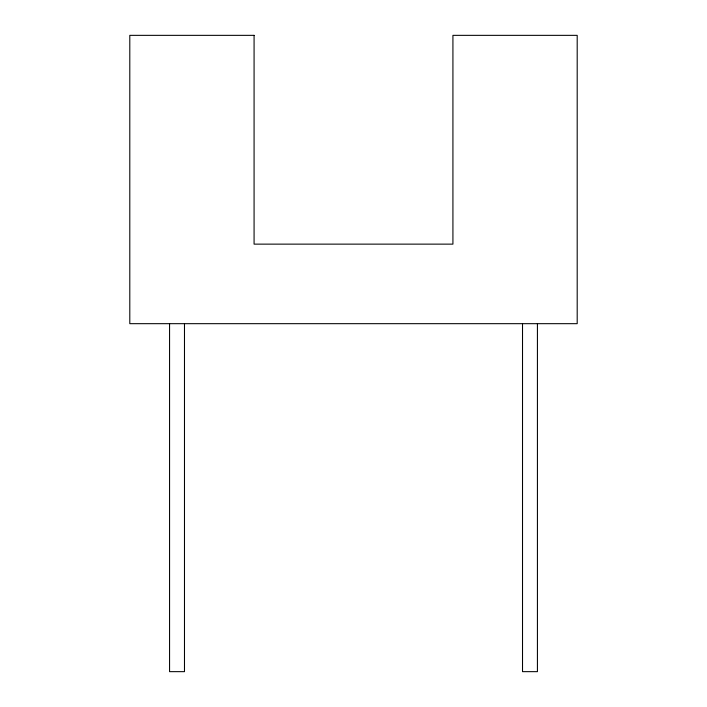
<?xml version="1.0" encoding="UTF-8"?>
<svg xmlns="http://www.w3.org/2000/svg" width="707" height="707" viewBox="0 0 707 707"><rect width="100%" height="100%" fill="white"/><g stroke="black" fill="none" stroke-linecap="round" stroke-linejoin="round"><path stroke-width="1.06" d="M537.426 323.673L537.426 671.65L522.517 671.65L522.517 323.673M184.483 323.673L184.483 671.65L169.565 671.65L169.565 323.673M254.078 35.35L129.796 35.35L129.796 323.673L577.195 323.673L577.195 35.35L452.922 35.35L452.922 244.136L254.078 244.136L254.078 35.35"/></g></svg>
